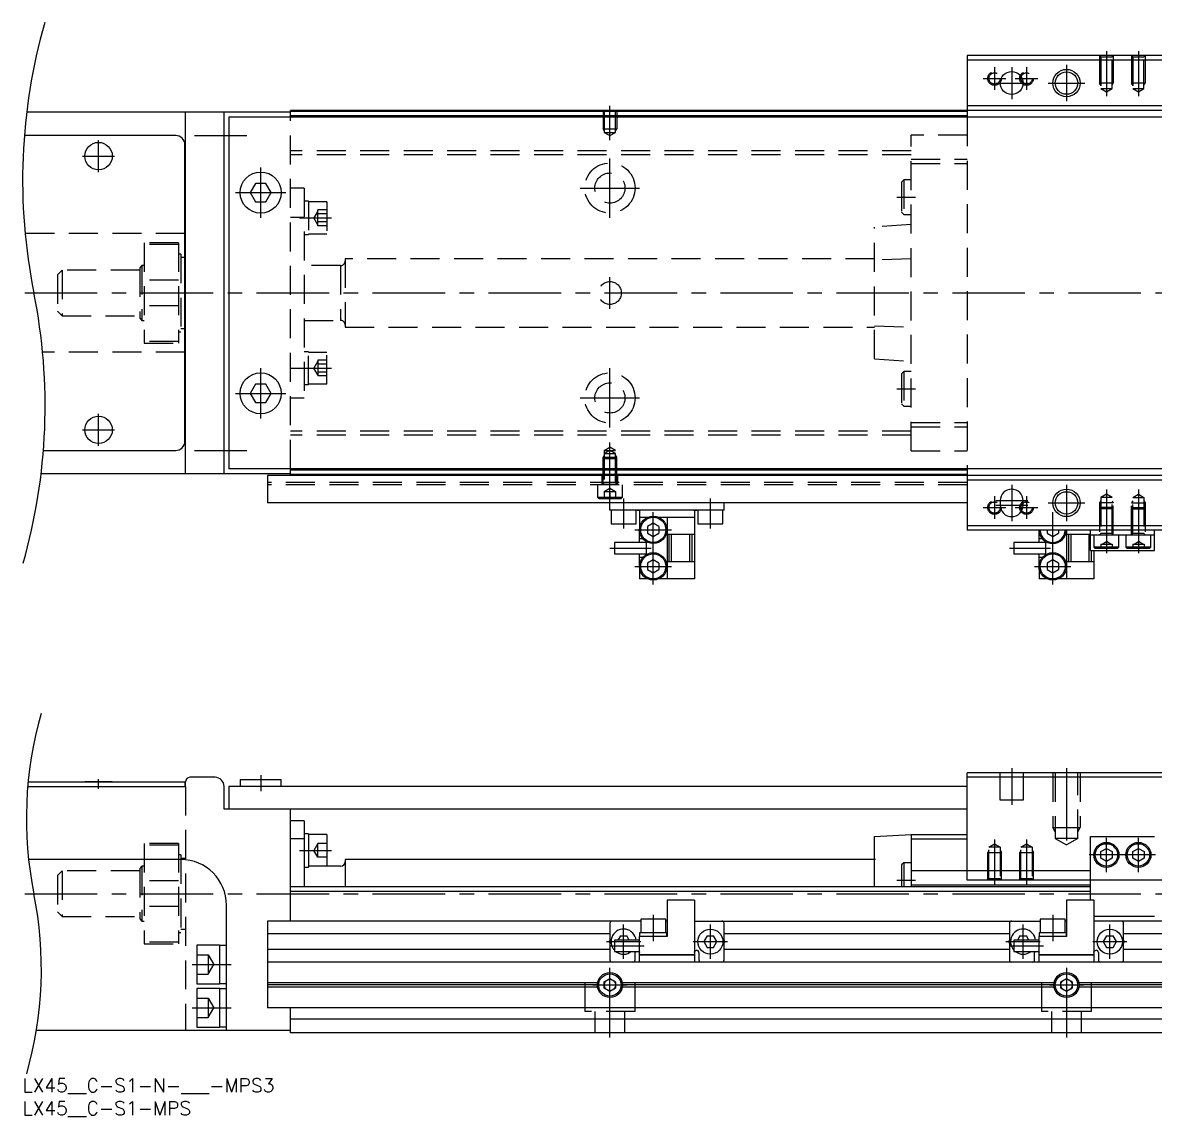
# Model space of a CAD drawing. Extents: x 0 to 520, y -8 to 231.
# Drawn here: x 0 to 247.9, y -8.3 to 231.4 of the extents above; entities that cross this region are included whole.
import ezdxf

# ---------------------------------------------------------------- set-up
doc = ezdxf.new("R2010")
doc.units = 0
doc.header["$LTSCALE"] = 0.5
doc.linetypes.add('CENTER', pattern=[50.8, 31.75, -6.35, 6.35, -6.35])
doc.linetypes.add('DASHED', pattern=[19.05, 12.7, -6.35])
for name, color, linetype in [('MSM_CENTER', 1, 'CENTER'), ('MSM_CONTINUOUS', 7, 'CONTINUOUS'), ('MSM_DASHED', 4, 'DASHED'), ('MSM_NARROW', 5, 'CONTINUOUS'), ('MSM_PART_NUMBER', 7, 'CONTINUOUS')]:
    doc.layers.add(name, color=color, linetype=linetype)
doc.styles.get("Standard").update_dxf_attribs({"font": 'txt.shx', "height": 3, "bigfont": 'bigfont.shx'})

# ---------------------------------------------------------------- blocks, each defined once
blk = doc.blocks.new('*U2')
at = {"layer": 'MSM_PART_NUMBER'}
blk.add_text('LX45__C-S1-N-___-MPS3', height=3, dxfattribs=at).set_placement((0, -3))
blk = doc.blocks.new('*U3')
at = {"layer": 'MSM_PART_NUMBER'}
blk.add_text('LX45__C-S1-MPS', height=3, dxfattribs=at).set_placement((0, -8))

msp = doc.modelspace()

# ---------------------------------------------------------------- linework, layer by layer
at = {"layer": 'MSM_CENTER'}
for p, q in [((237.39, 225.12), (237.39, 215.21)), ((244.39, 225.12), (244.39, 215.21)), ((212.89, 221.62), (212.89, 216.62)), ((216.64, 221.62), (216.64, 214.62)), ((219.89, 221.62), (219.89, 216.62)), ((228.64, 222.12), (228.64, 214.12)), ((210.39, 219.12), (215.39, 219.12)), ((217.39, 219.12), (222.39, 219.12)), ((213.14, 218.12), (220.14, 218.12)), ((224.64, 218.12), (232.64, 218.12)), ((128.64, 205.61), (128.64, 213.12)), ((37.64, 206.62), (49.14, 206.62)), ((16.64, 198.62), (16.64, 205.62)), ((13.14, 202.12), (20.14, 202.12)), ((128.64, 188.62), (128.64, 201.62)), ((52.14, 188.62), (52.14, 199.62)), ((46.64, 194.12), (57.64, 194.12)), ((122.14, 195.12), (135.14, 195.12)), ((191.49, 193.12), (195.59, 193.12)), ((60.64, 188.58), (67.64, 188.58)), ((128.64, 168.62), (128.64, 175.62)), ((0.46, 172.12), (412.64, 172.12)), ((52.14, 144.62), (52.14, 155.62)), ((60.64, 155.67), (67.64, 155.67)), ((128.64, 142.62), (128.64, 155.62)), ((46.64, 150.12), (57.64, 150.12)), ((122.14, 149.12), (135.14, 149.12)), ((191.49, 151.12), (195.59, 151.12)), ((16.64, 138.62), (16.64, 145.62)), ((13.14, 142.12), (20.14, 142.12)), ((128.64, 126.12), (128.64, 139.33)), ((37.64, 137.62), (49.14, 137.62)), ((216.64, 130.12), (216.64, 122.12)), ((228.64, 130.12), (228.64, 122.12)), ((237.39, 129.03), (237.39, 115.12)), ((244.39, 129.03), (244.39, 115.12)), ((131.64, 127.12), (131.64, 120.52)), ((150.64, 120.52), (150.64, 127.12)), ((212.89, 127.62), (212.89, 122.62)), ((213.14, 126.62), (220.14, 126.62)), ((219.89, 127.62), (219.89, 122.62)), ((138.13, 108.22), (138.13, 124.22)), ((210.39, 125.12), (215.39, 125.12)), ((213.14, 125.62), (220.14, 125.62)), ((217.39, 125.12), (222.39, 125.12)), ((224.64, 126.12), (232.64, 126.12)), ((225.63, 108.22), (225.63, 124.22)), ((134.13, 120.22), (142.13, 120.22)), ((128.64, 116.22), (137.64, 116.22)), ((216.14, 116.22), (225.14, 116.22)), ((134.13, 112.22), (142.13, 112.22)), ((221.63, 112.22), (229.63, 112.22)), ((216.64, 68), (216.64, 60)), ((228.64, 68), (228.64, 50.78)), ((16.64, 63.5), (16.64, 65.6)), ((52.14, 66.5), (52.14, 63)), ((212.89, 52.41), (212.89, 42.5)), ((219.89, 52.41), (219.89, 42.5)), ((237.39, 45.25), (237.39, 52.75)), ((244.39, 45.25), (244.39, 52.75)), ((60.64, 50), (67.64, 50)), ((248.14, 49), (233.64, 49)), ((191.49, 43.5), (195.59, 43.5)), ((0.46, 40.5), (412.64, 40.5)), ((138.13, 35.9), (138.13, 30.1)), ((225.63, 35.9), (225.63, 30.1)), ((131.64, 26.25), (131.64, 33.75)), ((150.64, 26.25), (150.64, 33.75)), ((219.14, 26.25), (219.14, 33.75)), ((238.14, 26.25), (238.14, 33.75)), ((127.89, 30), (135.39, 30)), ((146.89, 30), (154.39, 30)), ((215.39, 30), (222.89, 30)), ((234.39, 30), (241.89, 30)), ((128.64, 29.1), (136.14, 29.1)), ((216.14, 29.1), (223.64, 29.1)), ((37.14, 25), (45.64, 25)), ((128.64, 9), (128.64, 24.25)), ((228.64, 24.25), (228.64, 9)), ((124.89, 20.5), (132.39, 20.5)), ((224.89, 20.5), (232.39, 20.5)), ((37.14, 15.5), (45.64, 15.5))]:
    msp.add_line(p, q, dxfattribs=at)
at = {"layer": 'MSM_CONTINUOUS'}
for p, q in [((250.39, 224.12), (206.89, 224.12)), ((206.89, 224.12), (206.89, 210.62)), ((250.39, 223.12), (206.89, 223.12)), ((58.64, 211.72), (0.88, 211.72)), ((35.64, 132.52), (35.64, 211.72)), ((44.14, 132.52), (44.14, 211.72)), ((398.64, 212.12), (58.64, 212.12)), ((58.64, 210.62), (58.64, 212.12)), ((206.89, 211.92), (58.64, 211.92)), ((206.89, 210.92), (58.64, 210.92)), ((250.39, 213.12), (206.89, 213.12)), ((410.14, 210.62), (45.14, 210.62)), ((45.14, 210.62), (45.14, 133.62)), ((33.54, 206.62), (0.38, 206.62)), ((35.54, 139.62), (35.54, 204.62)), ((35.64, 202.22), (35.54, 202.22)), ((35.64, 197.72), (35.54, 197.72)), ((50.99, 196.12), (49.83, 194.12)), ((53.3, 196.12), (50.99, 196.12)), ((54.45, 194.12), (53.3, 196.12)), ((49.83, 194.12), (50.99, 192.12)), ((53.3, 192.12), (54.45, 194.12)), ((50.99, 192.12), (53.3, 192.12)), ((35.64, 185.12), (35.54, 185.12)), ((35.64, 179.87), (35.54, 179.87)), ((35.54, 164.37), (35.64, 164.37)), ((35.64, 159.12), (35.54, 159.12)), ((50.99, 152.12), (49.83, 150.12)), ((53.3, 152.12), (50.99, 152.12)), ((54.45, 150.12), (53.3, 152.12)), ((49.83, 150.12), (50.99, 148.12)), ((53.3, 148.12), (54.45, 150.12)), ((35.64, 146.52), (35.54, 146.52)), ((50.99, 148.12), (53.3, 148.12)), ((35.54, 142.02), (35.64, 142.02)), ((4.55, 137.62), (33.54, 137.62)), ((58.64, 132.52), (4.05, 132.52)), ((410.14, 133.62), (45.14, 133.62)), ((53.64, 132.12), (53.64, 126.12)), ((211.11, 132.12), (53.64, 132.12)), ((58.64, 132.12), (58.64, 133.62)), ((206.89, 133.32), (58.64, 133.32)), ((206.89, 132.32), (58.64, 132.32)), ((206.89, 133.62), (206.89, 120.12)), ((250.39, 132.12), (206.89, 132.12)), ((250.39, 131.12), (206.89, 131.12)), ((214.14, 126.62), (214.14, 125.62)), ((219.14, 125.62), (219.14, 126.62)), ((206.89, 126.12), (53.64, 126.12)), ((128.64, 124.52), (128.64, 126.12)), ((153.64, 124.52), (128.64, 124.52)), ((128.89, 124.52), (128.89, 121.52)), ((134.39, 121.52), (134.39, 124.52)), ((134.64, 124.52), (134.81, 124.52)), ((134.81, 124.52), (134.95, 124.52)), ((134.95, 124.52), (135.06, 124.5)), ((135.06, 124.5), (135.12, 124.45)), ((135.12, 124.45), (135.14, 124.39)), ((135.14, 124.39), (135.14, 120.47)), ((147.14, 124.39), (147.16, 124.46)), ((147.14, 124.39), (147.14, 109.52)), ((147.16, 124.46), (147.24, 124.5)), ((147.24, 124.5), (147.35, 124.52)), ((147.35, 124.52), (147.49, 124.52)), ((147.49, 124.52), (147.64, 124.52)), ((147.89, 124.52), (147.89, 121.52)), ((153.39, 121.52), (153.39, 124.52)), ((153.64, 124.52), (153.64, 126.12)), ((128.89, 121.52), (134.39, 121.52)), ((136.82, 122.92), (135.14, 122.92)), ((138.13, 121.67), (136.88, 120.95)), ((139.38, 120.95), (138.13, 121.67)), ((147.14, 122.92), (139.44, 122.92)), ((141.14, 122.92), (141.14, 109.52)), ((147.89, 121.52), (153.39, 121.52)), ((135.14, 117.47), (135.14, 119.98)), ((136.88, 120.95), (136.88, 119.5)), ((136.88, 119.5), (138.13, 118.78)), ((138.13, 118.78), (139.38, 119.5)), ((139.38, 120.95), (139.38, 119.5)), ((147.14, 119.22), (141.14, 119.22)), ((141.64, 113.22), (141.64, 119.22)), ((142.14, 113.22), (142.14, 119.22)), ((146.14, 113.22), (146.14, 119.22)), ((146.64, 113.22), (146.64, 119.22)), ((250.39, 121.12), (206.89, 121.12)), ((250.39, 120.12), (206.89, 120.12)), ((222.64, 117.47), (222.64, 119.98)), ((224.38, 120.12), (224.38, 119.5)), ((224.38, 119.5), (225.63, 118.78)), ((225.63, 118.78), (226.88, 119.5)), ((226.88, 120.12), (226.88, 119.5)), ((228.64, 120.12), (228.64, 109.52)), ((233.89, 119.22), (228.64, 119.22)), ((229.14, 113.22), (229.14, 119.22)), ((229.64, 113.22), (229.64, 119.22)), ((233.64, 113.22), (233.64, 119.22)), ((233.89, 115.72), (233.89, 120.12)), ((233.89, 119.12), (247.89, 119.12)), ((234.64, 119.12), (234.64, 116.42)), ((240.14, 116.42), (240.14, 119.12)), ((241.64, 119.12), (241.64, 116.42)), ((247.14, 116.42), (247.14, 119.12)), ((247.89, 115.72), (247.89, 120.12)), ((129.64, 117.47), (129.64, 114.97)), ((136.64, 117.47), (129.64, 117.47)), ((135.89, 118.22), (135.14, 118.22)), ((136.64, 114.83), (136.64, 117.62)), ((217.14, 117.47), (217.14, 114.97)), ((224.14, 117.47), (217.14, 117.47)), ((223.39, 118.22), (222.64, 118.22)), ((224.14, 114.83), (224.14, 117.62)), ((129.64, 114.97), (136.64, 114.97)), ((135.14, 112.47), (135.14, 114.97)), ((135.14, 114.22), (135.89, 114.22)), ((217.14, 114.97), (224.14, 114.97)), ((222.64, 112.47), (222.64, 114.97)), ((222.64, 114.22), (223.39, 114.22)), ((233.89, 115.72), (247.89, 115.72)), ((234.14, 113.22), (234.14, 115.72)), ((234.64, 116.42), (234.94, 116.12)), ((240.14, 116.42), (234.64, 116.42)), ((234.64, 115.72), (234.64, 109.52)), ((239.84, 116.12), (234.94, 116.12)), ((239.84, 116.12), (240.14, 116.42)), ((247.14, 116.42), (241.64, 116.42)), ((241.64, 116.42), (241.94, 116.12)), ((246.84, 116.12), (241.94, 116.12)), ((246.84, 116.12), (247.14, 116.42)), ((135.14, 111.98), (135.14, 109.52)), ((138.13, 113.67), (136.88, 112.95)), ((136.88, 112.95), (136.88, 111.5)), ((139.38, 112.95), (138.13, 113.67)), ((139.38, 112.95), (139.38, 111.5)), ((147.14, 113.22), (141.14, 113.22)), ((222.64, 111.98), (222.64, 109.52)), ((225.63, 113.67), (224.38, 112.95)), ((224.38, 112.95), (224.38, 111.5)), ((226.88, 112.95), (225.63, 113.67)), ((226.88, 112.95), (226.88, 111.5)), ((234.64, 113.22), (228.64, 113.22)), ((136.82, 109.52), (135.14, 109.52)), ((136.88, 111.5), (138.13, 110.78)), ((138.13, 110.78), (139.38, 111.5)), ((147.14, 109.52), (139.44, 109.52)), ((224.32, 109.52), (222.64, 109.52)), ((224.38, 111.5), (225.63, 110.78)), ((225.63, 110.78), (226.88, 111.5)), ((234.64, 109.52), (226.94, 109.52)), ((250.39, 67), (206.89, 67)), ((206.89, 43.5), (206.89, 67)), ((1.21, 65), (35.54, 65)), ((13.64, 65.1), (19.64, 65.1)), ((13.64, 65.1), (13.64, 65)), ((19.64, 65), (19.64, 65.1)), ((35.54, 65), (35.54, 64)), ((35.64, 64), (35.64, 65)), ((42.14, 66), (36.64, 66)), ((47.64, 65.5), (47.64, 64)), ((47.64, 65.5), (56.64, 65.5)), ((56.64, 64), (56.64, 65.5)), ((250.39, 66), (206.89, 66)), ((1.12, 64), (35.64, 64)), ((44.14, 59), (44.14, 64)), ((45.14, 64), (45.14, 59)), ((206.89, 64), (45.14, 64)), ((206.89, 59), (44.14, 59)), ((58.64, 34.5), (58.64, 59)), ((61.64, 56.5), (58.64, 56.5)), ((61.64, 56.5), (61.64, 42)), ((61.64, 52.5), (58.64, 52.5)), ((62.64, 53.65), (61.64, 53.65)), ((62.64, 53.65), (62.64, 46.35)), ((66.64, 53.5), (62.64, 53.5)), ((66.64, 53.5), (66.64, 46.5)), ((186.59, 53), (194.59, 53.5)), ((186.59, 42), (186.59, 53)), ((194.59, 53.5), (206.89, 53.5)), ((194.59, 53.5), (194.59, 42)), ((194.59, 52.5), (206.89, 52.5)), ((233.89, 53), (247.89, 53)), ((233.89, 39.1), (233.89, 53)), ((236.14, 49.72), (237.39, 50.44)), ((236.14, 48.28), (236.14, 49.72)), ((237.39, 50.44), (238.64, 49.72)), ((238.64, 49.72), (238.64, 48.28)), ((243.14, 49.72), (244.39, 50.44)), ((243.14, 48.28), (243.14, 49.72)), ((244.39, 50.44), (245.64, 49.72)), ((245.64, 49.72), (245.64, 48.28)), ((34.64, 48), (1.31, 48)), ((70.64, 48), (70.64, 42)), ((186.81, 48), (70.64, 48)), ((192.99, 47.3), (192.49, 46.8)), ((194.59, 47.3), (192.99, 47.3)), ((192.99, 47.3), (192.99, 42)), ((237.39, 47.56), (236.14, 48.28)), ((238.64, 48.28), (237.39, 47.56)), ((244.39, 47.56), (243.14, 48.28)), ((245.64, 48.28), (244.39, 47.56)), ((61.64, 46.35), (62.64, 46.35)), ((69.64, 46.5), (62.64, 46.5)), ((192.49, 46.8), (192.49, 42)), ((233.89, 45.5), (194.59, 45.5)), ((233.89, 42.4), (194.59, 42.4)), ((250.39, 43.5), (206.89, 43.5)), ((233.89, 42), (58.64, 42)), ((233.89, 41), (58.64, 41)), ((44.64, 10.5), (44.64, 38)), ((141.14, 39.1), (141.14, 31.1)), ((147.14, 39.1), (141.14, 39.1)), ((147.14, 39.1), (147.14, 25.5)), ((228.64, 39.1), (228.64, 31.1)), ((234.64, 39.1), (228.64, 39.1)), ((234.64, 39.1), (234.64, 25.5)), ((135.38, 34.9), (135.38, 31.9)), ((140.88, 34.9), (135.38, 34.9)), ((140.88, 31.9), (140.88, 34.9)), ((222.88, 34.9), (222.88, 31.9)), ((228.38, 34.9), (222.88, 34.9)), ((228.38, 31.9), (228.38, 34.9)), ((234.64, 35.6), (247.89, 35.6)), ((53.64, 34.5), (53.64, 15.5)), ((135.38, 34.5), (53.64, 34.5)), ((128.64, 34), (128.64, 26)), ((141.14, 34.5), (140.88, 34.5)), ((147.14, 34.5), (222.88, 34.5)), ((153.64, 26), (153.64, 34)), ((216.14, 34), (216.14, 26)), ((228.64, 34.5), (228.38, 34.5)), ((310.38, 34.5), (234.64, 34.5)), ((241.14, 26), (241.14, 34)), ((128.64, 31.7), (53.64, 31.7)), ((128.64, 30.3), (128.47, 30)), ((128.47, 30), (128.64, 29.7)), ((135.14, 30.35), (129.64, 30.35)), ((129.64, 30.35), (129.64, 27.85)), ((130.92, 31.25), (130.4, 30.35)), ((130.92, 31.25), (132.36, 31.25)), ((132.88, 30.35), (132.36, 31.25)), ((135.13, 31.9), (135.13, 31.1)), ((141.13, 31.9), (135.13, 31.9)), ((141.14, 31.1), (135.13, 31.1)), ((135.14, 25.5), (135.14, 31.1)), ((141.13, 31.1), (141.13, 31.9)), ((149.92, 31.25), (149.2, 30)), ((149.2, 30), (149.92, 28.75)), ((149.92, 31.25), (151.36, 31.25)), ((152.08, 30), (151.36, 31.25)), ((151.36, 28.75), (152.08, 30)), ((216.14, 31.7), (153.64, 31.7)), ((153.82, 30), (153.64, 30.3)), ((153.64, 29.7), (153.82, 30)), ((216.14, 30.3), (215.97, 30)), ((215.97, 30), (216.14, 29.7)), ((222.64, 30.35), (217.14, 30.35)), ((217.14, 30.35), (217.14, 27.85)), ((218.42, 31.25), (217.9, 30.35)), ((218.42, 31.25), (219.86, 31.25)), ((220.38, 30.35), (219.86, 31.25)), ((222.63, 31.9), (222.63, 31.1)), ((228.63, 31.9), (222.63, 31.9)), ((228.64, 31.1), (222.63, 31.1)), ((222.64, 25.5), (222.64, 31.1)), ((228.63, 31.1), (228.63, 31.9)), ((237.42, 31.25), (236.7, 30)), ((236.7, 30), (237.42, 28.75)), ((237.42, 31.25), (238.86, 31.25)), ((239.58, 30), (238.86, 31.25)), ((238.86, 28.75), (239.58, 30)), ((303.64, 31.7), (241.14, 31.7)), ((241.32, 30), (241.14, 30.3)), ((241.14, 29.7), (241.32, 30)), ((43.14, 29.25), (38.14, 29.25)), ((38.14, 29.25), (38.14, 20.75)), ((43.14, 29.25), (43.14, 20.75)), ((44.64, 29.15), (43.14, 29.15)), ((128.64, 28.3), (53.64, 28.3)), ((129.64, 27.85), (135.14, 27.85)), ((134.14, 26), (134.14, 27.6)), ((135.07, 27.85), (135.12, 27.73)), ((135.12, 27.73), (135.14, 27.6)), ((147.14, 27.6), (147.16, 27.75)), ((147.16, 27.75), (147.24, 27.89)), ((147.24, 27.89), (147.35, 28)), ((147.35, 28), (147.49, 28.08)), ((147.49, 28.08), (147.64, 28.1)), ((148.14, 27.6), (148.14, 26)), ((149.92, 28.75), (151.36, 28.75)), ((216.14, 28.3), (153.64, 28.3)), ((217.14, 27.85), (222.64, 27.85)), ((221.64, 26), (221.64, 27.6)), ((222.57, 27.85), (222.62, 27.73)), ((222.62, 27.73), (222.64, 27.6)), ((234.64, 27.6), (234.66, 27.75)), ((234.66, 27.75), (234.74, 27.89)), ((234.74, 27.89), (234.85, 28)), ((234.85, 28), (234.99, 28.08)), ((234.99, 28.08), (235.14, 28.1)), ((235.64, 27.6), (235.64, 26)), ((237.42, 28.75), (238.86, 28.75)), ((303.64, 28.3), (241.14, 28.3)), ((403.64, 25.5), (53.64, 25.5)), ((135.14, 27.15), (147.14, 27.15)), ((135.14, 27.1), (147.14, 27.1)), ((135.19, 27.15), (135.19, 27.1)), ((147.09, 27.15), (147.09, 27.1)), ((222.64, 27.15), (234.64, 27.15)), ((222.64, 27.1), (234.64, 27.1)), ((222.69, 27.15), (222.69, 27.1)), ((234.59, 27.15), (234.59, 27.1)), ((38.14, 20.75), (43.14, 20.75)), ((43.14, 20.85), (44.64, 20.85)), ((125.94, 21), (53.64, 21)), ((125.89, 20.5), (53.64, 20.5)), ((125.94, 20), (53.64, 20)), ((127.39, 21.22), (128.64, 21.94)), ((127.39, 19.78), (127.39, 21.22)), ((128.64, 21.94), (129.89, 21.22)), ((129.89, 21.22), (129.89, 19.78)), ((225.94, 21), (131.35, 21)), ((225.94, 20), (131.35, 20)), ((225.89, 20.5), (131.39, 20.5)), ((227.39, 21.22), (228.64, 21.94)), ((227.39, 19.78), (227.39, 21.22)), ((228.64, 21.94), (229.89, 21.22)), ((229.89, 21.22), (229.89, 19.78)), ((325.94, 21), (231.35, 21)), ((325.94, 20), (231.35, 20)), ((325.89, 20.5), (231.39, 20.5)), ((43.14, 19.75), (38.14, 19.75)), ((38.14, 19.75), (38.14, 11.25)), ((43.14, 19.75), (43.14, 11.25)), ((44.64, 19.65), (43.14, 19.65)), ((128.64, 19.06), (127.39, 19.78)), ((129.89, 19.78), (128.64, 19.06)), ((228.64, 19.06), (227.39, 19.78)), ((229.89, 19.78), (228.64, 19.06)), ((403.64, 15.5), (53.64, 15.5)), ((58.64, 10), (58.64, 15.5)), ((398.64, 13), (58.64, 13)), ((58.64, 10.5), (3.01, 10.5)), ((38.14, 11.25), (43.14, 11.25)), ((43.14, 11.35), (44.64, 11.35)), ((398.64, 10), (58.64, 10))]:
    msp.add_line(p, q, dxfattribs=at)
for centre, radius in [((216.64, 218.12), 2.5), ((228.64, 218.12), 2.46), ((16.64, 202.12), 3), ((52.14, 194.12), 4.5), ((52.14, 150.12), 4.5), ((16.64, 142.12), 3), ((228.64, 126.12), 2.46), ((138.13, 120.22), 3), ((138.13, 120.22), 2.75), ((138.13, 112.22), 3), ((138.13, 112.22), 2.75), ((225.63, 112.22), 3), ((225.63, 112.22), 2.75), ((237.39, 49), 2.75), ((237.39, 49), 2.45), ((244.39, 49), 2.75), ((244.39, 49), 2.45), ((150.64, 30), 2.75), ((238.14, 30), 2.75), ((128.64, 20.5), 2.75), ((128.64, 20.5), 2.45), ((228.64, 20.5), 2.75), ((228.64, 20.5), 2.45), ((128.64, 20.5), 1.25), ((228.64, 20.5), 1.25)]:
    msp.add_circle(centre, radius, dxfattribs=at)
for centre, radius, start, end in [((33.54, 204.62), 2, 0, 90), ((33.54, 139.62), 2, 270, 0), ((216.64, 126.62), 2.5, 0, 180), ((216.64, 125.62), 2.5, 180, 0), ((225.63, 120.22), 3, 181.9102, 358.0898), ((225.63, 120.22), 2.75, 182.0839, 357.9161), ((36.64, 65), 1, 90, 180), ((42.14, 64), 2, 0, 90), ((34.64, 38), 10, 0, 90), ((69.64, 47.5), 1, 270, 0), ((129.14, 34), 0.5, 90, 180), ((131.64, 30), 2.75, 7.312, 223.3418), ((153.14, 34), 0.5, 0, 90), ((216.64, 34), 0.5, 90, 180), ((219.14, 30), 2.75, 7.312, 223.3418), ((240.64, 34), 0.5, 0, 90), ((131.64, 30), 2.75, 231.4273, 308.5727), ((134.64, 27.6), 0.5, 150, 180), ((147.64, 27.6), 0.5, 0, 90), ((219.14, 30), 2.75, 231.4273, 308.5727), ((222.14, 27.6), 0.5, 150, 180), ((235.14, 27.6), 0.5, 0, 90), ((129.14, 26), 0.5, 180, 270), ((133.64, 26), 0.5, 270, 0), ((148.64, 26), 0.5, 180, 270), ((153.14, 26), 0.5, 270, 0), ((216.64, 26), 0.5, 180, 270), ((221.14, 26), 0.5, 270, 0), ((236.14, 26), 0.5, 180, 270), ((240.64, 26), 0.5, 270, 0)]:
    msp.add_arc(centre, radius, start, end, dxfattribs=at)
at = {"layer": 'MSM_DASHED'}
for p, q in [((235.89, 224.12), (235.89, 218.12)), ((235.89, 224.12), (236.16, 223.85)), ((236.16, 224.12), (236.16, 224.12)), ((236.16, 223.85), (238.62, 223.85)), ((236.16, 223.85), (236.16, 216.92)), ((238.62, 223.85), (238.89, 224.12)), ((238.62, 224.12), (238.62, 224.12)), ((238.62, 216.92), (238.62, 223.85)), ((238.89, 224.12), (238.89, 218.12)), ((242.89, 224.12), (242.89, 218.12)), ((242.89, 224.12), (243.16, 223.85)), ((243.16, 224.12), (243.16, 224.12)), ((243.16, 223.85), (245.62, 223.85)), ((243.16, 223.85), (243.16, 216.92)), ((245.62, 223.85), (245.89, 224.12)), ((245.62, 224.12), (245.62, 224.12)), ((245.62, 216.92), (245.62, 223.85)), ((245.89, 224.12), (245.89, 218.12)), ((238.89, 218.12), (235.89, 218.12)), ((236.16, 217.66), (235.89, 218.12)), ((236.16, 216.92), (237.39, 216.21)), ((236.16, 216.92), (238.62, 216.92)), ((237.39, 216.21), (238.62, 216.92)), ((238.62, 217.66), (238.89, 218.12)), ((245.89, 218.12), (242.89, 218.12)), ((243.16, 217.66), (242.89, 218.12)), ((243.16, 216.92), (245.62, 216.92)), ((243.16, 216.92), (244.39, 216.21)), ((244.39, 216.21), (245.62, 216.92)), ((245.62, 217.66), (245.89, 218.12)), ((127.14, 212.12), (127.14, 208.12)), ((127.41, 212.12), (127.41, 207.32)), ((129.87, 207.32), (129.87, 212.12)), ((130.14, 212.12), (130.14, 208.12)), ((58.64, 133.62), (58.64, 210.62)), ((206.89, 210.62), (206.89, 133.62)), ((127.14, 208.12), (130.14, 208.12)), ((127.41, 207.66), (127.14, 208.12)), ((127.41, 207.32), (128.64, 206.61)), ((127.41, 207.32), (129.87, 207.32)), ((128.64, 206.61), (129.87, 207.32)), ((129.87, 207.66), (130.14, 208.12)), ((194.59, 137.52), (194.59, 206.72)), ((206.89, 206.72), (194.59, 206.72)), ((194.59, 203.27), (58.64, 203.27)), ((194.59, 202.37), (58.64, 202.37)), ((194.59, 201.47), (206.89, 201.47)), ((194.59, 200.47), (206.89, 200.47)), ((192.99, 196.92), (192.49, 196.42)), ((192.49, 196.42), (192.49, 189.82)), ((192.99, 196.92), (192.99, 189.32)), ((194.59, 196.92), (192.99, 196.92)), ((61.64, 195.12), (58.64, 195.12)), ((61.64, 195.12), (61.64, 149.12)), ((62.64, 192.23), (61.64, 192.23)), ((62.64, 192.23), (62.64, 184.93)), ((66.64, 192.08), (62.64, 192.08)), ((66.64, 192.08), (66.64, 185.08)), ((61.64, 188.65), (58.64, 188.65)), ((64.64, 190.08), (63.77, 188.58)), ((64.64, 187.08), (63.77, 188.58)), ((64.64, 186.85), (64.64, 190.31)), ((66.64, 190.31), (64.64, 190.31)), ((66.64, 189.45), (64.64, 189.45)), ((192.49, 189.82), (192.99, 189.32)), ((192.99, 189.32), (194.59, 189.32)), ((66.64, 187.71), (64.64, 187.71)), ((66.64, 186.85), (64.64, 186.85)), ((194.59, 187.12), (186.59, 186.57)), ((186.59, 157.68), (186.59, 186.57)), ((35.54, 185.12), (0.55, 185.12)), ((61.64, 184.93), (62.64, 184.93)), ((62.64, 185.08), (66.64, 185.08)), ((34.14, 183.12), (26.64, 183.12)), ((26.64, 183.12), (26.64, 161.12)), ((34.14, 182.76), (26.64, 182.76)), ((34.14, 183.12), (34.14, 161.12)), ((34.64, 180.62), (34.14, 180.62)), ((34.64, 180.62), (34.64, 163.62)), ((35.54, 179.87), (34.64, 179.87)), ((70.64, 179.62), (70.64, 164.62)), ((186.59, 179.62), (70.64, 179.62)), ((194.59, 179.61), (186.59, 179.36)), ((8.64, 177.12), (7.64, 176.12)), ((7.64, 176.12), (7.64, 168.12)), ((8.64, 177.12), (8.64, 167.12)), ((25.64, 177.12), (8.64, 177.12)), ((26.14, 178.12), (25.64, 177.62)), ((25.64, 177.62), (25.64, 166.62)), ((26.14, 178.12), (26.14, 166.12)), ((26.64, 178.12), (26.14, 178.12)), ((69.64, 178.12), (61.64, 178.12)), ((69.64, 178.12), (69.64, 166.12)), ((34.14, 174.92), (26.64, 174.92)), ((34.14, 169.33), (26.64, 169.33)), ((7.64, 168.12), (8.64, 167.12)), ((8.64, 167.12), (25.64, 167.12)), ((25.64, 166.62), (26.14, 166.12)), ((26.14, 166.12), (26.64, 166.12)), ((61.64, 166.12), (69.64, 166.12)), ((34.14, 163.62), (34.64, 163.62)), ((34.64, 164.37), (35.54, 164.37)), ((70.64, 164.62), (186.59, 164.62)), ((186.59, 164.89), (194.59, 164.64)), ((34.14, 161.49), (26.64, 161.49)), ((35.54, 159.12), (4.38, 159.12)), ((26.64, 161.12), (34.14, 161.12)), ((61.64, 159.32), (62.64, 159.32)), ((62.64, 152.02), (62.64, 159.32)), ((62.64, 159.17), (66.64, 159.17)), ((66.64, 152.17), (66.64, 159.17)), ((64.64, 157.17), (63.77, 155.67)), ((64.64, 157.4), (64.64, 153.94)), ((66.64, 157.4), (64.64, 157.4)), ((66.64, 156.54), (64.64, 156.54)), ((186.59, 157.68), (194.59, 157.12)), ((61.64, 155.6), (58.64, 155.6)), ((64.64, 154.17), (63.77, 155.67)), ((66.64, 154.8), (64.64, 154.8)), ((66.64, 153.94), (64.64, 153.94)), ((192.99, 154.92), (192.49, 154.42)), ((192.49, 154.42), (192.49, 147.82)), ((192.99, 154.92), (192.99, 147.32)), ((194.59, 154.92), (192.99, 154.92)), ((62.64, 152.02), (61.64, 152.02)), ((66.64, 152.17), (62.64, 152.17)), ((58.64, 149.12), (61.64, 149.12)), ((192.49, 147.82), (192.99, 147.32)), ((192.99, 147.32), (194.59, 147.32)), ((194.59, 141.87), (58.64, 141.87)), ((194.59, 143.77), (206.89, 143.77)), ((194.59, 142.77), (206.89, 142.77)), ((194.59, 140.98), (58.64, 140.98)), ((127.41, 136.59), (127.14, 136.12)), ((127.41, 137.62), (128.64, 138.33)), ((128.64, 137.63), (127.41, 136.92)), ((127.41, 137.62), (129.87, 137.62)), ((127.41, 137.62), (127.41, 130.59)), ((127.41, 136.92), (129.87, 136.92)), ((129.87, 137.62), (128.64, 138.33)), ((129.87, 136.92), (128.64, 137.63)), ((129.87, 130.59), (129.87, 137.62)), ((130.14, 136.12), (129.87, 136.59)), ((194.59, 137.52), (206.89, 137.52)), ((127.14, 130.12), (127.14, 136.12)), ((127.14, 136.12), (130.14, 136.12)), ((127.45, 136.12), (127.14, 135.82)), ((127.14, 135.82), (130.14, 135.82)), ((130.14, 135.82), (129.83, 136.12)), ((130.14, 130.12), (130.14, 136.12)), ((126.89, 132.12), (126.89, 130.12)), ((130.39, 130.12), (130.39, 132.12)), ((206.89, 130.62), (53.64, 130.62)), ((206.89, 130.12), (53.64, 130.12)), ((125.89, 130.12), (125.89, 127.42)), ((127.14, 130.12), (127.41, 130.59)), ((127.14, 130.59), (130.14, 130.59)), ((127.39, 128.62), (128.64, 129.35)), ((128.64, 129.35), (129.89, 128.62)), ((130.14, 130.12), (129.87, 130.59)), ((131.39, 127.42), (131.39, 130.12)), ((125.89, 127.42), (126.19, 127.12)), ((125.89, 127.42), (131.39, 127.42)), ((126.19, 127.12), (131.09, 127.12)), ((127.39, 128.62), (127.39, 127.12)), ((127.39, 128.62), (129.89, 128.62)), ((128.64, 128.62), (128.64, 127.12)), ((129.89, 128.62), (129.89, 127.12)), ((131.09, 127.12), (131.39, 127.42)), ((236.16, 126.59), (235.89, 126.12)), ((237.39, 128.03), (236.16, 127.32)), ((236.16, 127.32), (236.16, 119.4)), ((238.62, 127.32), (236.16, 127.32)), ((238.62, 127.32), (237.39, 128.03)), ((238.62, 119.4), (238.62, 127.32)), ((238.62, 126.59), (238.89, 126.12)), ((243.16, 126.59), (242.89, 126.12)), ((243.16, 127.32), (244.39, 128.03)), ((243.16, 119.4), (243.16, 127.32)), ((243.16, 127.32), (245.62, 127.32)), ((244.39, 128.03), (245.62, 127.32)), ((245.62, 127.32), (245.62, 119.4)), ((245.62, 126.59), (245.89, 126.12)), ((235.89, 126.12), (235.89, 119.12)), ((238.89, 126.12), (235.89, 126.12)), ((236.2, 125.12), (235.89, 124.82)), ((238.89, 124.82), (235.89, 124.82)), ((238.58, 125.12), (236.2, 125.12)), ((238.89, 124.82), (238.58, 125.12)), ((238.89, 119.12), (238.89, 126.12)), ((242.89, 119.12), (242.89, 126.12)), ((242.89, 126.12), (245.89, 126.12)), ((242.89, 124.82), (243.2, 125.12)), ((242.89, 124.82), (245.89, 124.82)), ((243.2, 125.12), (245.58, 125.12)), ((245.58, 125.12), (245.89, 124.82)), ((245.89, 126.12), (245.89, 119.12)), ((236.16, 119.4), (235.89, 119.12)), ((238.62, 119.4), (236.16, 119.4)), ((238.89, 119.12), (238.62, 119.4)), ((243.16, 119.4), (242.89, 119.12)), ((245.62, 119.4), (243.16, 119.4)), ((245.89, 119.12), (245.62, 119.4)), ((236.14, 117.12), (236.14, 116.12)), ((236.14, 117.12), (238.64, 117.12)), ((236.45, 117.12), (237.39, 117.67)), ((238.33, 117.12), (237.39, 117.67)), ((237.39, 117.12), (237.39, 116.12)), ((238.64, 117.12), (238.64, 116.12)), ((243.14, 117.12), (243.14, 116.12)), ((243.14, 117.12), (245.64, 117.12)), ((243.45, 117.12), (244.39, 117.67)), ((245.33, 117.12), (244.39, 117.67)), ((244.39, 117.12), (244.39, 116.12)), ((245.64, 117.12), (245.64, 116.12)), ((214.14, 61), (214.14, 67)), ((219.14, 67), (219.14, 61)), ((225.64, 67), (225.64, 55)), ((226.18, 67), (226.18, 52.6)), ((231.1, 52.6), (231.1, 67)), ((231.64, 67), (231.64, 55)), ((35.64, 64), (35.64, 10.5)), ((219.14, 61), (214.14, 61)), ((225.64, 55), (231.64, 55)), ((226.18, 54.06), (225.64, 55)), ((231.1, 54.06), (231.64, 55)), ((231.1, 52.6), (226.18, 52.6)), ((226.18, 52.6), (228.64, 51.18)), ((231.1, 52.6), (228.64, 51.18)), ((34.14, 51.5), (26.64, 51.5)), ((26.64, 51.5), (26.64, 29.5)), ((34.14, 51.14), (26.64, 51.14)), ((34.14, 51.5), (34.14, 29.5)), ((64.64, 51.5), (63.77, 50)), ((64.64, 48.5), (63.77, 50)), ((64.64, 48.5), (64.64, 51.5)), ((66.64, 51.5), (64.64, 51.5)), ((64.64, 50), (66.64, 50)), ((211.66, 49.97), (211.39, 49.5)), ((211.66, 50.7), (212.89, 51.41)), ((211.66, 43.77), (211.66, 50.7)), ((214.12, 50.7), (211.66, 50.7)), ((212.89, 51.41), (214.12, 50.7)), ((214.12, 50.7), (214.12, 43.77)), ((214.12, 49.97), (214.39, 49.5)), ((218.66, 49.97), (218.39, 49.5)), ((218.66, 50.7), (219.89, 51.41)), ((218.66, 43.77), (218.66, 50.7)), ((221.12, 50.7), (218.66, 50.7)), ((219.89, 51.41), (221.12, 50.7)), ((221.12, 50.7), (221.12, 43.77)), ((221.12, 49.97), (221.39, 49.5)), ((34.64, 49), (34.14, 49)), ((34.64, 49), (34.64, 32)), ((35.64, 48.25), (34.64, 48.25)), ((66.64, 48.5), (64.64, 48.5)), ((211.39, 43.5), (211.39, 49.5)), ((211.39, 49.5), (214.39, 49.5)), ((214.39, 43.5), (214.39, 49.5)), ((218.39, 43.5), (218.39, 49.5)), ((218.39, 49.5), (221.39, 49.5)), ((221.39, 43.5), (221.39, 49.5)), ((8.64, 45.5), (7.64, 44.5)), ((25.64, 45.5), (8.64, 45.5)), ((8.64, 45.5), (8.64, 35.5)), ((26.14, 46.5), (25.64, 46)), ((25.64, 46), (25.64, 35)), ((26.64, 46.5), (26.14, 46.5)), ((26.14, 46.5), (26.14, 34.5)), ((7.64, 44.5), (7.64, 36.5)), ((34.14, 43.3), (26.64, 43.3)), ((211.66, 43.77), (211.39, 43.5)), ((214.12, 43.77), (211.66, 43.77)), ((214.39, 43.5), (214.12, 43.77)), ((218.66, 43.77), (218.39, 43.5)), ((221.12, 43.77), (218.66, 43.77)), ((221.39, 43.5), (221.12, 43.77)), ((34.14, 37.7), (26.64, 37.7)), ((7.64, 36.5), (8.64, 35.5)), ((8.64, 35.5), (25.64, 35.5)), ((25.64, 35), (26.14, 34.5)), ((26.14, 34.5), (26.64, 34.5)), ((34.64, 32.75), (35.64, 32.75)), ((34.14, 29.86), (26.64, 29.86)), ((34.14, 32), (34.64, 32)), ((26.64, 29.5), (34.14, 29.5)), ((38.14, 27.12), (40.64, 27.12)), ((38.14, 25), (40.64, 25)), ((40.64, 27.12), (40.64, 22.88)), ((40.64, 27.12), (41.87, 25)), ((40.64, 22.88), (41.87, 25)), ((38.14, 22.88), (40.64, 22.88)), ((123.14, 21), (123.14, 14.7)), ((134.14, 14.7), (134.14, 21)), ((223.14, 21), (223.14, 14.7)), ((234.14, 14.7), (234.14, 21)), ((38.14, 17.62), (40.64, 17.62)), ((40.64, 17.62), (41.87, 15.5)), ((40.64, 17.62), (40.64, 13.38)), ((38.14, 15.5), (40.64, 15.5)), ((40.64, 13.38), (41.87, 15.5)), ((38.14, 13.38), (40.64, 13.38)), ((134.14, 14.7), (123.14, 14.7)), ((125.34, 14.7), (125.34, 10)), ((131.94, 10), (131.94, 14.7)), ((234.14, 14.7), (223.14, 14.7)), ((225.34, 14.7), (225.34, 10)), ((231.94, 10), (231.94, 14.7))]:
    msp.add_line(p, q, dxfattribs=at)
for centre, radius in [((212.89, 219.12), 1.5), ((219.89, 219.12), 1.5), ((212.89, 219.12), 1.23), ((219.89, 219.12), 1.23), ((128.64, 195.12), 5.5), ((128.64, 195.12), 3.3), ((128.64, 172.12), 2.5), ((128.64, 149.12), 5.5), ((128.64, 149.12), 3.3), ((212.89, 125.12), 1.5), ((219.89, 125.12), 1.5), ((212.89, 125.12), 1.23), ((219.89, 125.12), 1.23)]:
    msp.add_circle(centre, radius, dxfattribs=at)
for centre, start, end in [((69.64, 179.12), 270, 0), ((69.64, 165.12), 0, 90)]:
    msp.add_arc(centre, 1, start, end, dxfattribs=at)
at = {"layer": 'MSM_NARROW'}
for centre in [(228.64, 218.12), (228.64, 126.12)]:
    msp.add_circle(centre, 3, dxfattribs=at)
for centre, radius, start, end in [((125.47, 196.87), 125.47, 164.0452, 191.3736), ((-120.54, 147.38), 125.47, 344.0452, 11.3736), ((84.47, 57), 83.65, 164.0452, 191.3736), ((-79.54, 24), 83.65, 344.0452, 11.3736)]:
    msp.add_arc(centre, radius, start, end, dxfattribs=at)

# ---------------------------------------------------------------- block references
at = {"layer": 'MSM_CONTINUOUS'}
for name in ['*U2', '*U3']:
    msp.add_blockref(name, (0, 0), dxfattribs=at)

doc.saveas('drawing.dxf')
